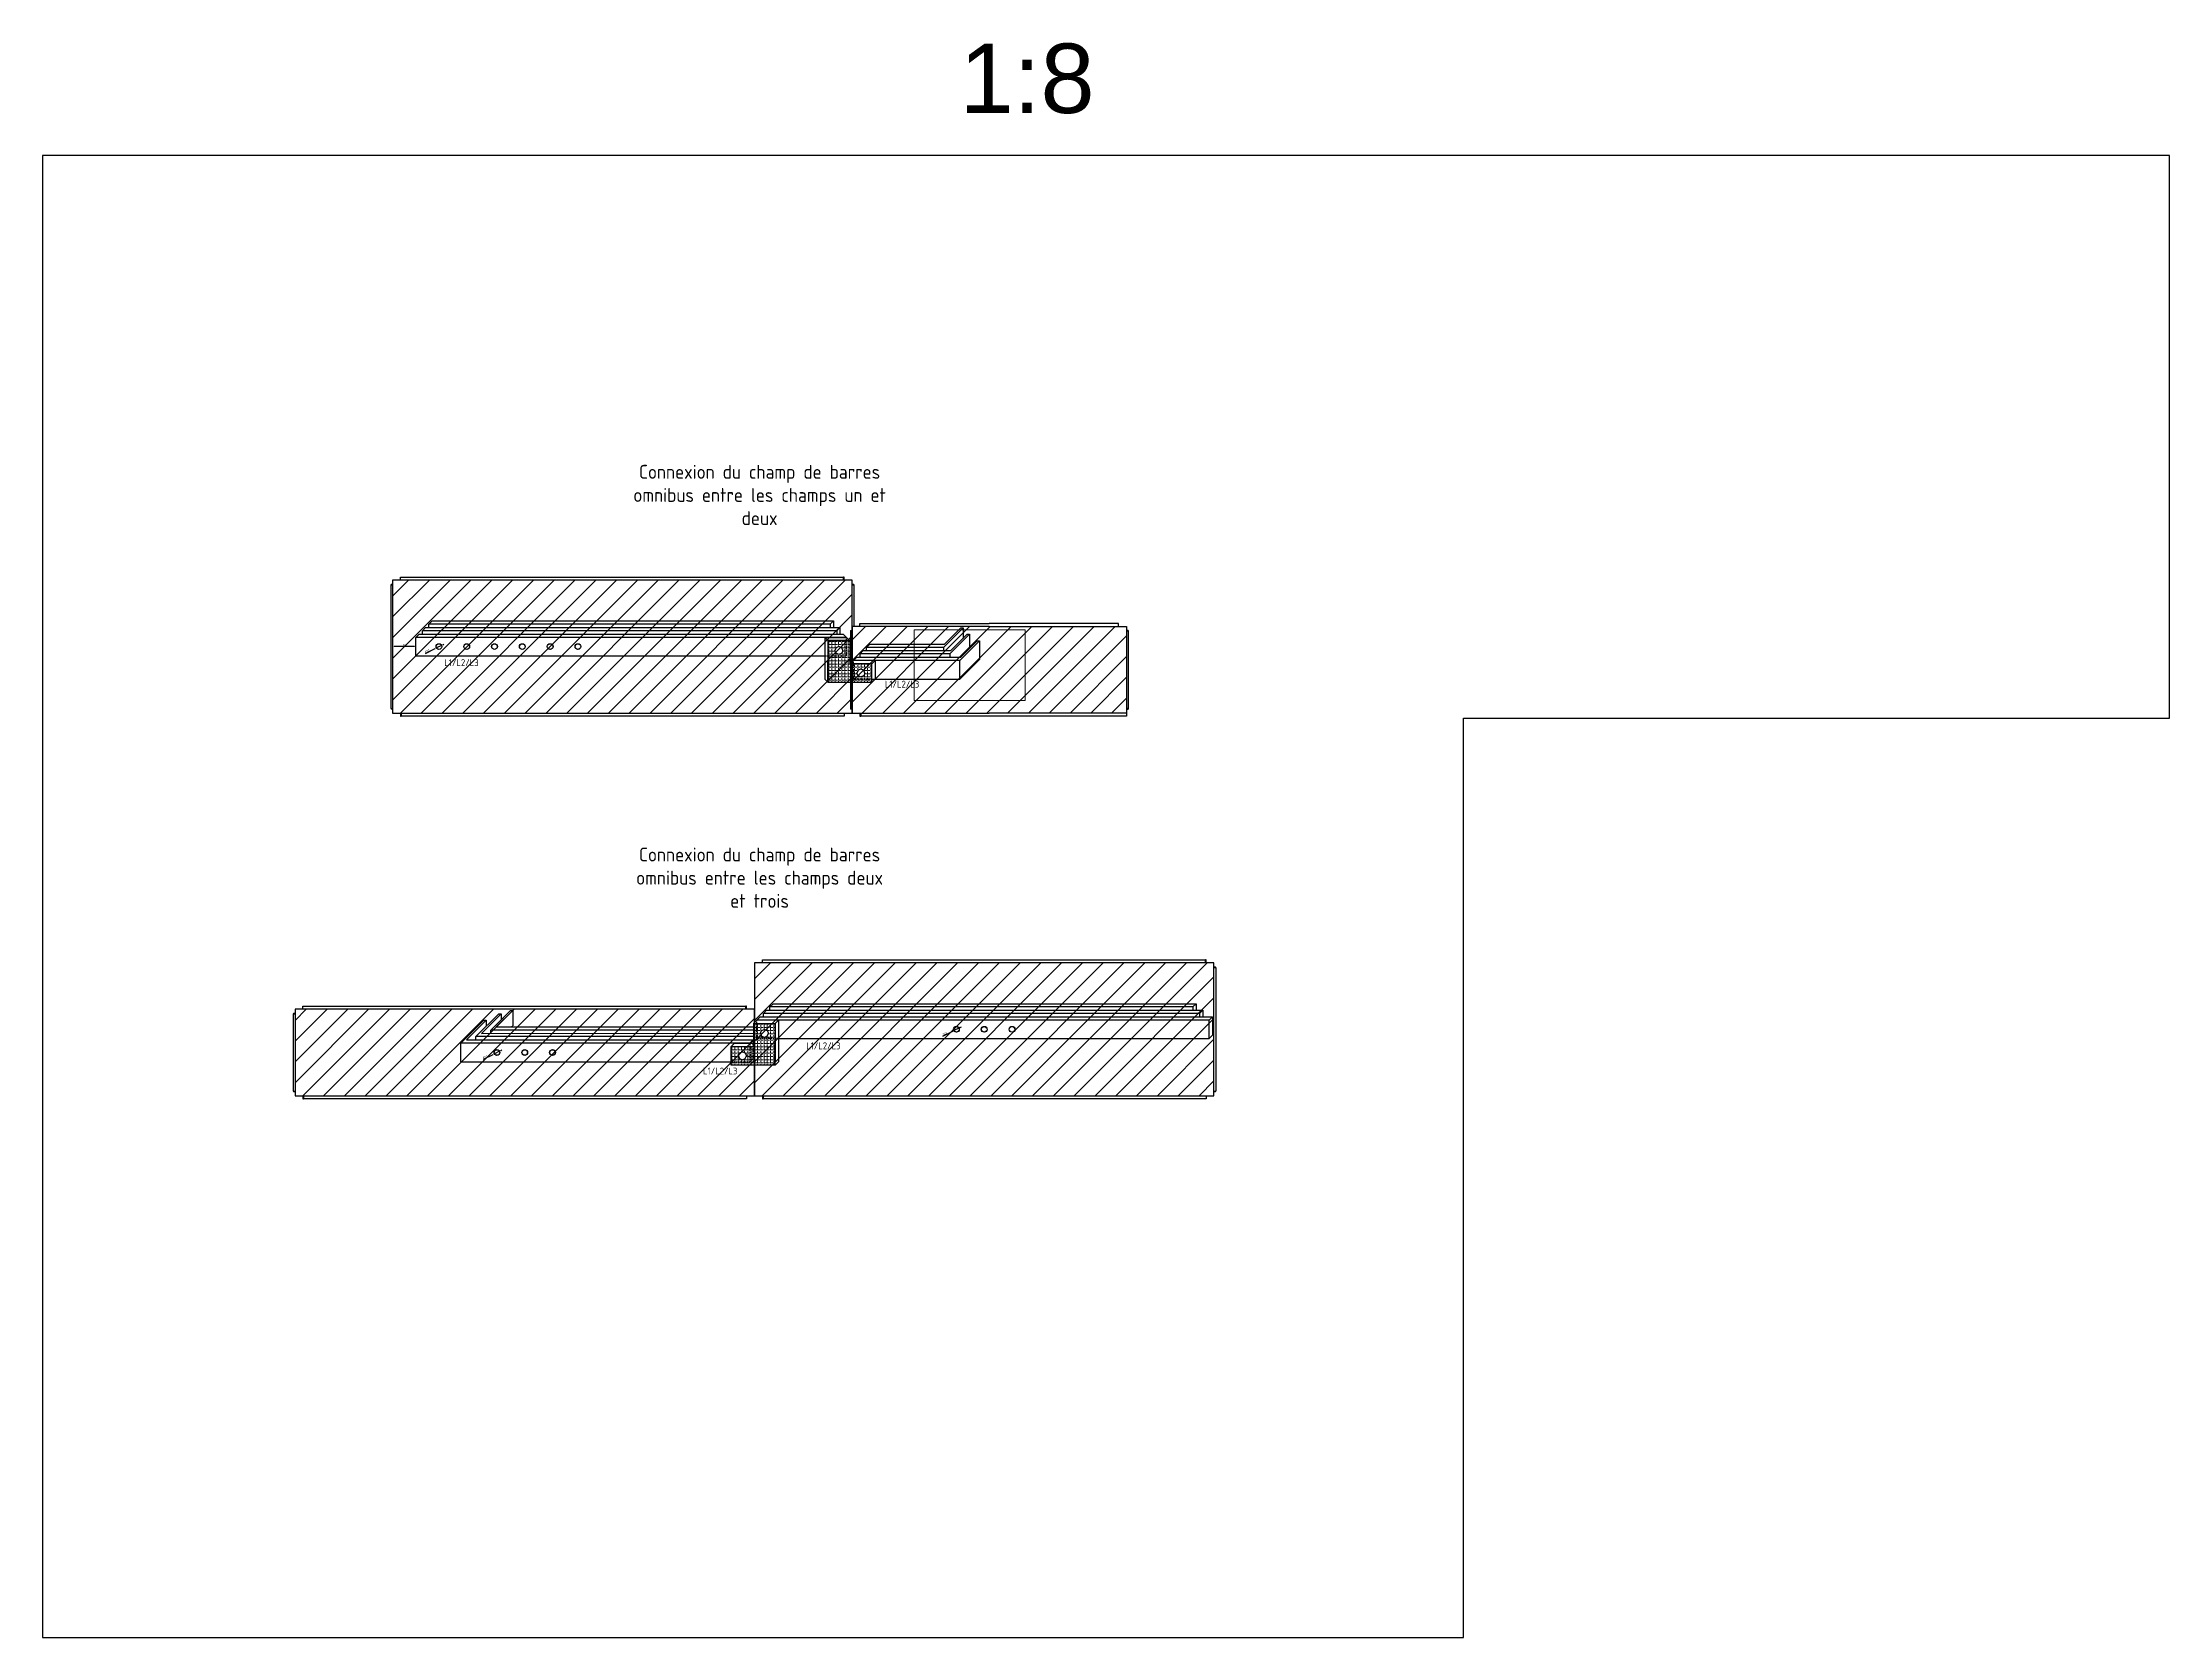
# Model space of a CAD drawing. Header units: millimetres. Extents: x 0 to 69574, y -5 to 41746.
# Drawn here: x 37984 to 42576, y 6140 to 9584 of the extents above; entities that cross this region are included whole.
import ezdxf

# ---------------------------------------------------------------- set-up
doc = ezdxf.new("R2010")
doc.units = ezdxf.units.MM
doc.set_wipeout_variables(frame=1)
doc.linetypes.add('DASHED', pattern=[19.05, 12.7, -6.35])
doc.layers.add('! NO PLOT !', color=7, linetype='Continuous', true_color=0xff75dd, plot=False)
doc.layers.add('000-PI-Oprema', color=30, linetype='Continuous', lineweight=5)
for name, color, linetype in [('000-PI-ORMAR', 2, 'Continuous'), ('000-PI_TEXT', 7, 'Continuous'), ('004-PI-DIN Šina', 3, 'Continuous'), ('004-PI-Sabirnica dod', 30, 'Continuous')]:
    doc.layers.add(name, color=color, linetype=linetype)
doc.styles.add('PI0', font='isocpeur.ttf', dxfattribs={"width": 0.9})
doc.styles.get("Standard").update_dxf_attribs({"font": 'arial.ttf'})
doc.dimstyles.new('ISO-25', dxfattribs={"dimtxt": 4, "dimasz": 3, "dimexe": 1.25, "dimexo": 0.625, "dimtad": 1, "dimtxsty": 'Standard', "dimcen": 3, "dimadec": 0, "dimazin": 0, "dimtfac": 1, "dimtmove": 0, "dimatfit": 3, "dimfxl": 1, "dimarcsym": 0})

# ---------------------------------------------------------------- blocks, each defined once
blk = doc.blocks.new('*U1556')
at = {"layer": '004-PI-DIN Šina', "ltscale": 0.25}
for radius in [6.25, 6]:
    blk.add_circle((0, 0), radius, dxfattribs=at)
blk = doc.blocks.new('*U1557')
at = {"layer": '004-PI-DIN Šina', "color": 0, "linetype": 'ByBlock', "lineweight": -2, "transparency": 16777216}
for p in [(0, 0), (60, 0), (120, 0)]:
    blk.add_blockref('*U1556', p, dxfattribs=at)
blk = doc.blocks.new('*D1558')
at = {"layer": '004-PI-DIN Šina', "color": 0, "lineweight": -2, "ltscale": 0.25, "transparency": 16777216}
for p, q in [((38936.2, 7388.1), (38957.4, 7398.7)), ((38970.8, 7405.5), (38960.1, 7400.1)), ((38973.5, 7406.8), (38976.1, 7408.2))]:
    blk.add_line(p, q, dxfattribs=at)
at = {"layer": '004-PI-DIN Šina', "color": 0, "ltscale": 0.25, "transparency": 16777216}
for points in [[(38957.2, 7399.2), (38957.6, 7398.3), (38960.1, 7400.1)], [(38973.2, 7407.3), (38973.7, 7406.4), (38970.8, 7405.5)]]:
    blk.add_solid(points, dxfattribs=at)
at = {"layer": 'Defpoints', "color": 0, "ltscale": 0.25, "transparency": 16777216}
for p in [(38960.1, 7400.1), (38970.8, 7405.5)]:
    blk.add_point(p, dxfattribs=at)
at = {"layer": '004-PI-DIN Šina', "color": 0, "ltscale": 0.25, "transparency": 16777216, "insert": (38940, 7393.1), "char_height": 4, "attachment_point": 5, "rotation": 26.6823}
blk.add_mtext('∅12', dxfattribs=at)
blk = doc.blocks.new('*U1559')
at = {"layer": '004-PI-DIN Šina', "ltscale": 0.25}
for radius in [6.25, 6]:
    blk.add_circle((0, 0), radius, dxfattribs=at)
blk = doc.blocks.new('*U1560')
at = {"layer": '004-PI-DIN Šina', "color": 0, "linetype": 'ByBlock', "lineweight": -2, "transparency": 16777216}
for p in [(0, 0), (60, 0), (120, 0)]:
    blk.add_blockref('*U1559', p, dxfattribs=at)
blk = doc.blocks.new('*D1561')
at = {"layer": '004-PI-DIN Šina', "color": 0, "lineweight": -2, "ltscale": 0.25, "transparency": 16777216}
for p, q in [((39928.2, 7438.1), (39949.4, 7448.7)), ((39962.8, 7455.5), (39952.1, 7450.1)), ((39965.5, 7456.8), (39968.1, 7458.2))]:
    blk.add_line(p, q, dxfattribs=at)
at = {"layer": '004-PI-DIN Šina', "color": 0, "ltscale": 0.25, "transparency": 16777216}
for points in [[(39949.2, 7449.2), (39949.6, 7448.3), (39952.1, 7450.1)], [(39965.2, 7457.3), (39965.7, 7456.4), (39962.8, 7455.5)]]:
    blk.add_solid(points, dxfattribs=at)
at = {"layer": 'Defpoints', "color": 0, "ltscale": 0.25, "transparency": 16777216}
for p in [(39952.1, 7450.1), (39962.8, 7455.5)]:
    blk.add_point(p, dxfattribs=at)
at = {"layer": '004-PI-DIN Šina', "color": 0, "ltscale": 0.25, "transparency": 16777216, "insert": (39932, 7443.1), "char_height": 4, "attachment_point": 5, "rotation": 26.6823}
blk.add_mtext('∅12', dxfattribs=at)
blk = doc.blocks.new('*D1565')
at = {"layer": '! NO PLOT !', "color": 0, "lineweight": -2, "ltscale": 0.25, "transparency": 16777216}
for p, q in [((38740.2, 8279.9), (38740.2, 8280.5)), ((38787.2, 8279.2), (38743.2, 8279.2)), ((38790.2, 8279.9), (38790.2, 8280.5))]:
    blk.add_line(p, q, dxfattribs=at)
at = {"layer": '! NO PLOT !', "color": 0, "ltscale": 0.25, "transparency": 16777216}
for points in [[(38743.2, 8279.7), (38743.2, 8278.7), (38740.2, 8279.2)], [(38787.2, 8279.7), (38787.2, 8278.7), (38790.2, 8279.2)]]:
    blk.add_solid(points, dxfattribs=at)
at = {"layer": 'Defpoints', "color": 0, "ltscale": 0.25, "transparency": 16777216}
for p in [(38740.2, 8279.2), (38740.2, 8279.2), (38790.2, 8279.2)]:
    blk.add_point(p, dxfattribs=at)
at = {"layer": '! NO PLOT !', "color": 0, "ltscale": 0.25, "transparency": 16777216, "insert": (38765.2, 8281.9), "char_height": 4, "attachment_point": 5}
blk.add_mtext('50', dxfattribs=at)
blk = doc.blocks.new('*U1563')
at = {"layer": '004-PI-DIN Šina', "ltscale": 0.25}
for radius in [6.25, 6]:
    blk.add_circle((0, 0), radius, dxfattribs=at)
blk = doc.blocks.new('*U1564')
at = {"layer": '004-PI-DIN Šina', "color": 0, "linetype": 'ByBlock', "lineweight": -2, "transparency": 16777216}
for p in [(0, 0), (60, 0), (120, 0), (180, 0), (240, 0), (300, 0)]:
    blk.add_blockref('*U1563', p, dxfattribs=at)
blk = doc.blocks.new('*D1566')
at = {"layer": '004-PI-DIN Šina', "color": 0, "lineweight": -2, "ltscale": 0.25, "transparency": 16777216}
for p, q in [((38811, 8264.6), (38832.1, 8275.2)), ((38845.5, 8281.9), (38834.8, 8276.5)), ((38848.2, 8283.3), (38850.9, 8284.6))]:
    blk.add_line(p, q, dxfattribs=at)
at = {"layer": '004-PI-DIN Šina', "color": 0, "ltscale": 0.25, "transparency": 16777216}
for points in [[(38831.9, 8275.6), (38832.3, 8274.7), (38834.8, 8276.5)], [(38848, 8283.7), (38848.4, 8282.8), (38845.5, 8281.9)]]:
    blk.add_solid(points, dxfattribs=at)
at = {"layer": 'Defpoints', "color": 0, "ltscale": 0.25, "transparency": 16777216}
for p in [(38834.8, 8276.5), (38845.5, 8281.9)]:
    blk.add_point(p, dxfattribs=at)
at = {"layer": '004-PI-DIN Šina', "color": 0, "ltscale": 0.25, "transparency": 16777216, "insert": (38814.7, 8269.6), "char_height": 4, "attachment_point": 5, "rotation": 26.6823}
blk.add_mtext('∅12', dxfattribs=at)

msp = doc.modelspace()

# ---------------------------------------------------------------- hatches: boundary and pattern name
at = {"layer": '000-PI-Oprema', "ltscale": 0.25, "transparency": 33554508}
h = msp.add_hatch(dxfattribs=at)
h.set_pattern_fill('ANSI31', color=256, scale=10)
h.set_pattern_definition([(45, (-6811.936, -33302.298), (-22.45064, 22.45064), [])])
h.paths.add_polyline_path([(39732.167, 8422.734), (38740.167, 8422.734), (38740.167, 8135.734), (39732.167, 8135.734)])
h = msp.add_hatch(dxfattribs=at)
h.set_pattern_fill('ANSI31', color=256, scale=10)
h.set_pattern_definition([(45, (-6030.686, -34128.745), (-22.45064, 22.45064), [])])
h.paths.add_polyline_path([(40513.417, 7596.286), (39521.417, 7596.286), (39521.417, 7309.286), (40513.417, 7309.286)])
h = msp.add_hatch(dxfattribs=at)
h.set_pattern_fill('ANSI31', color=256, scale=10)
h.set_pattern_definition([(45, (-7022.686, -34128.745), (-22.45064, 22.45064), [])])
h.paths.add_polyline_path([(39521.417, 7496.286), (38529.417, 7496.286), (38529.417, 7309.286), (39521.417, 7309.286)])
at = {"layer": '000-PI-Oprema', "ltscale": 0.25, "transparency": 33554636}
h = msp.add_hatch(dxfattribs=at)
h.set_pattern_fill('ANGLE', color=256)
h.set_pattern_definition([(0, (0, -736.336), (0, 6.985), [5.08, -1.905]), (90, (0, -736.336), (-6.985, 4e-16), [5.08, -1.905])])
h.paths.add_polyline_path([(39566.417, 7465.715), (39519.346, 7465.715), (39519.346, 7415.715), (39471.417, 7415.715), (39471.417, 7375.715), (39566.417, 7375.715), (39566.417, 7422.786)])
h.paths.add_polyline_path([(39542.881, 7435.751), (39536.871, 7438.24), (39534.381, 7444.251), (39536.871, 7450.261), (39542.881, 7452.751), (39548.892, 7450.261), (39551.381, 7444.251), (39548.892, 7438.24)], flags=16)
h.paths.add_polyline_path([(39503.881, 7395.715), (39501.392, 7389.705), (39495.381, 7387.215), (39489.371, 7389.705), (39486.881, 7395.715), (39489.371, 7401.726), (39495.381, 7404.215), (39501.392, 7401.726)], flags=16)

# ---------------------------------------------------------------- linework, layer by layer
at = {"layer": '! NO PLOT !', "ltscale": 0.25}
msp.add_lwpolyline([(37984.324, 9339.576), (37984.324, 6139.576), (41051.871, 6139.576), (41051.871, 8124.741), (42576.324, 8124.741), (42576.324, 9339.576), (37984.324, 9339.576)], dxfattribs=at)
at = {"layer": '000-PI-Oprema', "ltscale": 0.01}
for points in [[(38740.167, 8135.734), (38740.167, 8422.734), (39732.167, 8422.734), (39732.167, 8135.734)], [(39521.417, 7309.286), (39521.417, 7596.286), (40513.417, 7596.286), (40513.417, 7309.286)]]:
    msp.add_lwpolyline(points, close=True, dxfattribs=at)
at = {"layer": '000-PI-ORMAR'}
for p, q in [((38736.417, 8412.734), (38740.167, 8412.734)), ((38736.417, 8412.734), (38736.417, 8145.734)), ((38736.667, 8414.234), (38740.167, 8414.234)), ((38736.667, 8414.234), (38736.667, 8412.734)), ((38739.167, 8412.734), (38739.167, 8414.234)), ((38740.167, 8422.734), (38740.167, 8135.734)), ((39732.167, 8422.734), (38740.167, 8422.734)), ((38757.167, 8428.734), (38757.167, 8429.234)), ((38757.167, 8429.234), (38780.667, 8429.234)), ((38757.167, 8422.734), (38757.167, 8428.734)), ((38780.667, 8429.234), (39713.667, 8429.234)), ((39715.167, 8429.234), (39713.667, 8429.234)), ((39713.667, 8422.734), (39713.667, 8429.234)), ((39713.667, 8428.734), (39713.667, 8422.734)), ((39715.167, 8422.734), (39715.167, 8429.234)), ((39732.167, 8135.734), (39732.167, 8422.734)), ((39732.167, 8414.234), (39735.667, 8414.234)), ((39732.167, 8412.734), (39735.917, 8412.734)), ((39733.167, 8412.734), (39733.167, 8414.234)), ((39735.667, 8412.734), (39735.667, 8414.234)), ((39735.917, 8412.734), (39735.917, 8145.734)), ((39728.417, 8312.734), (39732.167, 8312.734)), ((39728.417, 8312.734), (39728.417, 8266.422)), ((39728.667, 8314.234), (39732.167, 8314.234)), ((39728.667, 8314.234), (39728.667, 8312.734)), ((39731.167, 8312.734), (39731.167, 8314.234)), ((39732.167, 8322.734), (39732.167, 8266.422)), ((39728.417, 8266.422), (39728.417, 8145.734)), ((39732.167, 8266.422), (39732.167, 8135.734)), ((38736.417, 8145.734), (38740.167, 8145.734)), ((38736.667, 8145.734), (38736.667, 8144.234)), ((38740.167, 8144.234), (38736.667, 8144.234)), ((38739.167, 8145.734), (38739.167, 8144.234)), ((38740.167, 8135.734), (39732.167, 8135.734)), ((38757.167, 8135.734), (38757.167, 8129.234)), ((38757.167, 8129.234), (38758.667, 8129.234)), ((38758.667, 8129.734), (38758.667, 8135.734)), ((38758.667, 8135.734), (38758.667, 8129.234)), ((39691.667, 8129.234), (38758.667, 8129.234)), ((39715.167, 8129.234), (39691.667, 8129.234)), ((39715.167, 8135.734), (39715.167, 8129.734)), ((39715.167, 8129.734), (39715.167, 8129.234)), ((39728.417, 8145.734), (39732.167, 8145.734)), ((39728.667, 8145.734), (39728.667, 8144.234)), ((39732.167, 8144.234), (39728.667, 8144.234)), ((39731.167, 8145.734), (39731.167, 8144.234)), ((39732.167, 8145.734), (39735.917, 8145.734)), ((39735.667, 8144.234), (39732.167, 8144.234)), ((39733.167, 8145.734), (39733.167, 8144.234)), ((39735.667, 8144.234), (39735.667, 8145.734)), ((39521.417, 7596.286), (39521.417, 7309.286)), ((40513.417, 7596.286), (39521.417, 7596.286)), ((39538.417, 7602.786), (39561.917, 7602.786)), ((39538.417, 7602.286), (39538.417, 7602.786)), ((39538.417, 7596.286), (39538.417, 7602.286)), ((39561.917, 7602.786), (40494.917, 7602.786)), ((40496.417, 7602.786), (40494.917, 7602.786)), ((40494.917, 7596.286), (40494.917, 7602.786)), ((40494.917, 7602.286), (40494.917, 7596.286)), ((40496.417, 7596.286), (40496.417, 7602.786)), ((40513.417, 7309.286), (40513.417, 7596.286)), ((40513.417, 7587.786), (40516.917, 7587.786)), ((40513.417, 7586.286), (40517.167, 7586.286)), ((40514.417, 7586.286), (40514.417, 7587.786)), ((40516.917, 7586.286), (40516.917, 7587.786)), ((40517.167, 7586.286), (40517.167, 7319.286)), ((38525.667, 7486.286), (38529.417, 7486.286)), ((38525.667, 7486.286), (38525.667, 7410.286)), ((38525.917, 7487.786), (38529.417, 7487.786)), ((38525.917, 7487.786), (38525.917, 7486.286)), ((38528.417, 7486.286), (38528.417, 7487.786)), ((38529.417, 7496.286), (38529.417, 7410.286)), ((39521.417, 7496.286), (38529.417, 7496.286)), ((38546.417, 7502.786), (38569.917, 7502.786)), ((38546.417, 7502.286), (38546.417, 7502.786)), ((38546.417, 7496.286), (38546.417, 7502.286)), ((38569.917, 7502.786), (39502.917, 7502.786)), ((39504.417, 7502.786), (39502.917, 7502.786)), ((39502.917, 7496.286), (39502.917, 7502.786)), ((39502.917, 7502.286), (39502.917, 7496.286)), ((39504.417, 7496.286), (39504.417, 7502.786)), ((39521.417, 7410.286), (39521.417, 7496.286)), ((38525.667, 7410.286), (38525.667, 7319.286)), ((38529.417, 7410.286), (38529.417, 7309.286)), ((39521.417, 7309.286), (39521.417, 7410.286)), ((38525.667, 7319.286), (38529.417, 7319.286)), ((38525.917, 7319.286), (38525.917, 7317.786)), ((38529.417, 7317.786), (38525.917, 7317.786)), ((38528.417, 7319.286), (38528.417, 7317.786)), ((38529.417, 7309.286), (39521.417, 7309.286)), ((38546.417, 7309.286), (38546.417, 7302.786)), ((38546.417, 7302.786), (38547.917, 7302.786)), ((38547.917, 7303.286), (38547.917, 7309.286)), ((38547.917, 7309.286), (38547.917, 7302.786)), ((39480.917, 7302.786), (38547.917, 7302.786)), ((39504.417, 7302.786), (39480.917, 7302.786)), ((39504.417, 7309.286), (39504.417, 7303.286)), ((39504.417, 7303.286), (39504.417, 7302.786)), ((39521.417, 7309.286), (40513.417, 7309.286)), ((39538.417, 7309.286), (39538.417, 7302.786)), ((39538.417, 7302.786), (39539.917, 7302.786)), ((39539.917, 7303.286), (39539.917, 7309.286)), ((39539.917, 7309.286), (39539.917, 7302.786)), ((40472.917, 7302.786), (39539.917, 7302.786)), ((40496.417, 7302.786), (40472.917, 7302.786)), ((40496.417, 7309.286), (40496.417, 7303.286)), ((40496.417, 7303.286), (40496.417, 7302.786)), ((40513.417, 7319.286), (40517.167, 7319.286)), ((40516.917, 7317.786), (40513.417, 7317.786)), ((40514.417, 7319.286), (40514.417, 7317.786)), ((40516.917, 7317.786), (40516.917, 7319.286))]:
    msp.add_line(p, q, dxfattribs=at)
at = {"layer": '004-PI-DIN Šina', "ltscale": 0.25}
for p, q in [((38804.309, 8313.376), (38811.38, 8320.447)), ((38811.38, 8320.447), (39705.954, 8320.447)), ((38818.451, 8327.518), (38825.522, 8334.589)), ((38825.522, 8334.589), (39691.812, 8334.589)), ((39684.74, 8327.518), (39691.812, 8334.589)), ((39684.74, 8327.518), (39684.74, 8320.447)), ((39691.812, 8334.589), (39691.812, 8320.447)), ((39698.883, 8313.376), (39705.954, 8320.447)), ((39698.883, 8313.376), (39698.883, 8306.305)), ((39705.954, 8320.447), (39705.954, 8306.305)), ((38790.167, 8299.234), (38797.238, 8306.305)), ((38797.238, 8306.305), (39713.025, 8306.305)), ((38919.708, 7436.929), (38969.205, 7486.426)), ((38931.779, 7444), (38974.205, 7486.426)), ((38951.921, 7451.071), (38994.348, 7493.497)), ((38963.992, 7458.142), (38999.348, 7493.497)), ((38969.205, 7486.426), (38974.205, 7486.426)), ((38974.205, 7486.426), (38974.205, 7473.355)), ((38994.348, 7493.497), (38999.348, 7493.497)), ((38999.348, 7493.497), (38999.348, 7460.568)), ((39540.559, 7486.929), (39547.63, 7494)), ((39547.63, 7494), (40489.275, 7494)), ((39554.701, 7501.071), (39561.772, 7508.142)), ((39561.772, 7508.142), (40475.133, 7508.142)), ((40468.062, 7501.071), (40475.133, 7508.142)), ((40468.062, 7501.071), (40468.062, 7494)), ((40475.133, 7508.142), (40475.133, 7494)), ((40482.204, 7486.929), (40489.275, 7494)), ((40482.204, 7486.929), (40482.204, 7479.857)), ((40489.275, 7494), (40489.275, 7479.857)), ((38887.637, 7422.786), (38937.134, 7472.284)), ((38899.708, 7429.857), (38942.134, 7472.284)), ((38931.779, 7444), (39519.346, 7444.251)), ((38937.134, 7472.284), (38942.134, 7472.284)), ((38942.134, 7472.284), (38942.134, 7459.355)), ((38963.992, 7458.142), (38971.063, 7465.213)), ((38963.992, 7458.142), (39519.346, 7458.142)), ((38996.921, 7458.142), (38999.348, 7460.568)), ((39526.417, 7472.786), (39533.488, 7479.857)), ((39533.488, 7479.857), (40510.488, 7479.857)), ((40503.417, 7472.786), (40510.488, 7479.857)), ((40503.417, 7432.786), (40510.488, 7439.857)), ((40510.488, 7479.857), (40510.488, 7439.857)), ((38899.708, 7429.857), (39498.488, 7429.857)), ((39498.488, 7429.857), (39518.488, 7429.857)), ((39511.417, 7422.786), (39518.488, 7429.857)), ((39518.488, 7429.857), (39518.488, 7422.786))]:
    msp.add_line(p, q, dxfattribs=at)
at = {"layer": '004-PI-DIN Šina'}
for p, q in [((38804.309, 8306.305), (38804.309, 8313.376)), ((39698.883, 8313.376), (38804.309, 8313.376)), ((38818.451, 8320.447), (38818.451, 8327.518)), ((39684.74, 8327.518), (38818.451, 8327.518)), ((39720.096, 8299.234), (38790.167, 8299.234)), ((38790.167, 8259.234), (38790.167, 8299.234)), ((38790.167, 8259.234), (39673.025, 8259.234)), ((39540.559, 7479.857), (39540.559, 7486.929)), ((40482.204, 7486.929), (39540.559, 7486.929)), ((39554.701, 7494), (39554.701, 7501.071)), ((40468.062, 7501.071), (39554.701, 7501.071)), ((38951.921, 7444), (38951.921, 7451.071)), ((39519.346, 7451.071), (38951.921, 7451.071)), ((40503.417, 7472.786), (39526.417, 7472.786)), ((40503.417, 7432.786), (40503.417, 7472.786)), ((39511.417, 7422.786), (38887.637, 7422.786)), ((38887.637, 7382.786), (38887.637, 7422.786)), ((39519.346, 7436.929), (38919.708, 7436.929)), ((38919.708, 7429.857), (38919.708, 7436.929)), ((39573.488, 7432.786), (40503.417, 7432.786)), ((38887.637, 7382.786), (39471.417, 7382.786))]:
    msp.add_line(p, q, dxfattribs=at)
at = {"layer": '004-PI-DIN Šina', "color": 30, "ltscale": 0.25, "true_color": 0xf26722}
for p, q in [((39680.096, 8292.163), (39673.025, 8299.234)), ((39566.417, 7465.715), (39573.488, 7472.786)), ((39471.417, 7415.715), (39478.488, 7422.786))]:
    msp.add_line(p, q, dxfattribs=at)
at = {"layer": '004-PI-DIN Šina', "linetype": 'DASHED', "ltscale": 0.25}
for p, q in [((39526.417, 7432.786), (39526.417, 7472.786)), ((39511.417, 7422.786), (39511.417, 7382.786)), ((39518.488, 7389.857), (39518.488, 7422.786)), ((39573.488, 7432.786), (39526.417, 7432.786)), ((39471.417, 7382.786), (39511.417, 7382.786)), ((39511.417, 7382.786), (39518.488, 7389.857))]:
    msp.add_line(p, q, dxfattribs=at)
at = {"layer": '004-PI-Sabirnica dod', "ltscale": 0.25}
for p, q in [((39673.025, 8299.234), (39673.025, 8209.234)), ((39680.096, 8292.163), (39680.096, 8209.234)), ((39697.621, 8276.708), (39695.131, 8270.698)), ((39697.621, 8264.688), (39695.131, 8270.698)), ((39703.631, 8279.198), (39697.621, 8276.708)), ((39703.631, 8262.198), (39697.621, 8264.688)), ((39680.096, 8202.163), (39673.025, 8209.234)), ((39526.417, 7472.786), (39519.346, 7465.715)), ((39519.346, 7465.715), (39566.417, 7465.715)), ((39519.346, 7465.715), (39519.346, 7415.715)), ((39573.488, 7472.786), (39526.417, 7472.786)), ((39534.381, 7444.251), (39536.871, 7450.261)), ((39534.381, 7444.251), (39536.871, 7438.24)), ((39536.871, 7450.261), (39542.881, 7452.751)), ((39542.881, 7452.751), (39548.892, 7450.261)), ((39548.892, 7450.261), (39551.381, 7444.251)), ((39548.892, 7438.24), (39551.381, 7444.251)), ((39566.417, 7465.715), (39566.417, 7382.786)), ((39573.488, 7472.786), (39573.488, 7382.786)), ((39471.417, 7375.715), (39471.417, 7415.715)), ((39471.417, 7415.715), (39519.346, 7415.715)), ((39478.488, 7422.786), (39519.346, 7422.786)), ((39486.881, 7395.715), (39489.371, 7401.726)), ((39486.881, 7395.715), (39489.371, 7389.705)), ((39489.371, 7401.726), (39495.381, 7404.215)), ((39495.381, 7404.215), (39501.392, 7401.726)), ((39501.392, 7401.726), (39503.881, 7395.715)), ((39501.392, 7389.705), (39503.881, 7395.715)), ((39536.871, 7438.24), (39542.881, 7435.751)), ((39542.881, 7435.751), (39548.892, 7438.24)), ((39566.417, 7375.715), (39471.417, 7375.715)), ((39489.371, 7389.705), (39495.381, 7387.215)), ((39495.381, 7387.215), (39501.392, 7389.705)), ((39566.417, 7375.715), (39573.488, 7382.786))]:
    msp.add_line(p, q, dxfattribs=at)
at = {"layer": '004-PI-Sabirnica dod'}
for p, q in [((39680.096, 8202.163), (39680.096, 8249.234)), ((39566.417, 7375.715), (39566.417, 7422.786))]:
    msp.add_line(p, q, dxfattribs=at)

# ---------------------------------------------------------------- block references
at = {"layer": '004-PI-DIN Šina'}
for name, p in [('*U1564', (38840.167, 8279.234)), ('*U1560', (39957.417, 7452.786)), ('*U1557', (38965.417, 7402.786))]:
    msp.add_blockref(name, p, dxfattribs=at)

# ---------------------------------------------------------------- texts
at = {"layer": '! NO PLOT !', "ltscale": 0.25, "insert": (40109.904, 9505.33), "char_height": 150, "attachment_point": 5}
msp.add_mtext_dynamic_manual_height_columns('\\pxqc;{\\fArial|b0|i0|c238|p34;1:8}', width=2618.94585, gutter_width=12.5, heights=[0], dxfattribs=at)
at = {"char_height": 30, "width": 575.65781, "attachment_point": 5, "style": 'PI0'}
for s, insert in [('Connexion du champ de barres omnibus entre les champs un et deux', (39532.417, 8606.638)), ('Connexion du champ de barres omnibus entre les champs deux et trois', (39532.417, 7780.191))]:
    msp.add_mtext(s, dxfattribs=dict(at, insert=insert))
at = {"layer": '000-PI_TEXT', "ltscale": 0.01, "char_height": 15, "width": 286.2, "attachment_point": 1, "style": 'PI0'}
for insert in [(38851.8, 8252.162), (39633.05, 7424.648), (39410.439, 7370.232)]:
    msp.add_mtext('{\\fISOCPEUR|b0|i0|c238|p34;L1/L2/L3}', dxfattribs=dict(at, insert=insert))

# ---------------------------------------------------------------- dimensions: what is measured, and where the dimension line sits
at = {"layer": '! NO PLOT !', "ltscale": 0.25}
dim = msp.add_linear_dim(base=(38740.167, 8279.234), p1=(38790.167, 8279.234), p2=(38740.167, 8279.234), dimstyle='ISO-25', dxfattribs=at)
dim.commit()
dim.dimension.update_dxf_attribs({"geometry": '*D1565', "text_midpoint": (38765.167, 8281.901)})
at = {"layer": '004-PI-DIN Šina', "ltscale": 0.25}
for p1, p2, picture, middle in [((38845.528, 8281.928), (38834.806, 8276.539), '*D1566', (38815.994, 8267.085)), ((39962.778, 7455.481), (39952.056, 7450.092), '*D1561', (39933.244, 7440.638)), ((38970.778, 7405.481), (38960.056, 7400.092), '*D1558', (38941.244, 7390.638))]:
    dim = msp.add_diameter_dim_2p(p1=p1, p2=p2, dimstyle='ISO-25', dxfattribs=at)
    dim.commit()
    dim.dimension.update_dxf_attribs({"geometry": picture, "text_midpoint": middle, "dimtype": 163})

# ---------------------------------------------------------------- next in the draw order: wipeouts: each hides what was drawn before it
msp.add_wipeout([(39732.167, 8322.734), (40324.667, 8322.734), (40324.667, 8135.734), (39732.167, 8135.734)])

# ---------------------------------------------------------------- next in the draw order: hatches: boundary and pattern name
at = {"layer": '000-PI-Oprema', "ltscale": 0.25, "transparency": 33554508}
h = msp.add_hatch(dxfattribs=at)
h.set_pattern_fill('ANSI31', color=256, scale=10)
h.set_pattern_definition([(45, (-6219.436, -33302.298), (-22.45064, 22.45064), [])])
h.paths.add_polyline_path([(40324.667, 8322.734), (39732.167, 8322.734), (39732.167, 8135.734), (40324.667, 8135.734)])
at = {"layer": '000-PI-Oprema', "ltscale": 0.25, "transparency": 33554636}
h = msp.add_hatch(dxfattribs=at)
h.set_pattern_fill('ANGLE', color=256)
h.set_pattern_definition([(0, (6.941, 90.111), (0, 6.985), [5.08, -1.905]), (90, (6.941, 90.111), (-6.985, 4e-16), [5.08, -1.905])])
h.paths.add_polyline_path([(39680.096, 8292.163), (39727.167, 8292.163), (39727.167, 8242.163), (39775.096, 8242.163), (39775.096, 8202.163), (39680.096, 8202.163), (39680.096, 8249.234)])
h.paths.add_polyline_path([(39703.631, 8262.198), (39709.642, 8264.688), (39712.131, 8270.698), (39709.642, 8276.708), (39703.631, 8279.198), (39697.621, 8276.708), (39695.131, 8270.698), (39697.621, 8264.688)], flags=16)
h.paths.add_polyline_path([(39742.631, 8222.163), (39745.121, 8216.152), (39751.131, 8213.663), (39757.142, 8216.152), (39759.631, 8222.163), (39757.142, 8228.173), (39751.131, 8230.663), (39745.121, 8228.173)], flags=16)

# ---------------------------------------------------------------- next in the draw order: linework, layer by layer
at = {"layer": '000-PI-Oprema', "ltscale": 0.01}
for points in [[(39732.167, 8266.422), (39732.167, 8322.734), (40324.667, 8322.734), (40324.667, 8266.422)], [(40324.667, 8266.422), (40324.667, 8135.734), (39732.167, 8135.734), (39732.167, 8266.422)]]:
    msp.add_lwpolyline(points, dxfattribs=at)
at = {"layer": '000-PI-Oprema', "ltscale": 0.25}
msp.add_lwpolyline([(39866.096, 8315.257), (40105.665, 8315.257), (40105.665, 8163.144), (39866.096, 8163.144)], close=True, dxfattribs=at)
at = {"layer": '000-PI-ORMAR'}
for p, q in [((39728.417, 8312.734), (39732.167, 8312.734)), ((39728.417, 8312.734), (39728.417, 8266.422)), ((39728.667, 8314.234), (39732.167, 8314.234)), ((39728.667, 8314.234), (39728.667, 8312.734)), ((39731.167, 8312.734), (39731.167, 8314.234)), ((39732.167, 8322.734), (39732.167, 8266.422)), ((40028.417, 8322.734), (39732.167, 8322.734)), ((39749.167, 8329.234), (39772.667, 8329.234)), ((39749.167, 8328.734), (39749.167, 8329.234)), ((39749.167, 8322.734), (39749.167, 8328.734)), ((39772.667, 8329.234), (40028.417, 8329.234)), ((40284.167, 8329.234), (40028.417, 8329.234)), ((40028.417, 8322.734), (40324.667, 8322.734)), ((40307.667, 8329.234), (40284.167, 8329.234)), ((40307.667, 8328.734), (40307.667, 8329.234)), ((40307.667, 8322.734), (40307.667, 8328.734)), ((40324.667, 8322.734), (40324.667, 8266.422)), ((40328.167, 8314.234), (40324.667, 8314.234)), ((40328.417, 8312.734), (40324.667, 8312.734)), ((40325.667, 8312.734), (40325.667, 8314.234)), ((40328.167, 8314.234), (40328.167, 8312.734)), ((40328.417, 8312.734), (40328.417, 8266.422)), ((39728.417, 8266.422), (39728.417, 8145.734)), ((39732.167, 8266.422), (39732.167, 8135.734)), ((40324.667, 8266.422), (40324.667, 8135.734)), ((40328.417, 8266.422), (40328.417, 8145.734)), ((39728.417, 8145.734), (39732.167, 8145.734)), ((39728.667, 8145.734), (39728.667, 8144.234)), ((39732.167, 8144.234), (39728.667, 8144.234)), ((39731.167, 8145.734), (39731.167, 8144.234)), ((39732.167, 8135.734), (40028.417, 8135.734)), ((39749.167, 8135.734), (39749.167, 8129.234)), ((39749.167, 8129.234), (39750.667, 8129.234)), ((39750.667, 8129.734), (39750.667, 8135.734)), ((39750.667, 8135.734), (39750.667, 8129.234)), ((40312.917, 8129.234), (39750.667, 8129.234)), ((40324.667, 8135.734), (40028.417, 8135.734)), ((40324.667, 8129.234), (40301.167, 8129.234)), ((40328.417, 8145.734), (40324.667, 8145.734)), ((40324.667, 8144.234), (40328.167, 8144.234)), ((40324.667, 8135.734), (40324.667, 8129.734)), ((40324.667, 8129.734), (40324.667, 8129.234)), ((40325.667, 8145.734), (40325.667, 8144.234)), ((40328.167, 8145.734), (40328.167, 8144.234))]:
    msp.add_line(p, q, dxfattribs=at)
at = {"layer": '004-PI-DIN Šina', "ltscale": 0.25}
for p, q in [((39929.312, 8277.518), (39971.738, 8319.944)), ((39931.383, 8284.589), (39966.738, 8319.944)), ((39966.738, 8319.944), (39971.738, 8319.944)), ((39971.738, 8319.944), (39971.738, 8296.66)), ((39720.096, 8299.234), (39713.025, 8306.305)), ((39749.309, 8263.376), (39756.38, 8270.447)), ((39756.38, 8270.447), (39945.525, 8270.447)), ((39763.451, 8277.518), (39770.522, 8284.589)), ((39770.522, 8284.589), (39931.383, 8284.589)), ((39929.312, 8277.518), (39929.312, 8270.447)), ((39943.454, 8263.376), (39985.88, 8305.802)), ((39945.525, 8270.447), (39980.88, 8305.802)), ((39964.667, 8249.234), (40007.093, 8291.66)), ((39966.738, 8256.305), (40002.093, 8291.66)), ((39980.88, 8305.802), (39985.88, 8305.802)), ((39985.88, 8305.802), (39985.88, 8275.447)), ((40002.093, 8291.66), (40007.093, 8291.66)), ((40007.093, 8291.66), (40007.093, 8251.66)), ((39735.167, 8249.234), (39742.238, 8256.305)), ((39742.238, 8256.305), (39966.738, 8256.305)), ((39943.454, 8263.376), (39943.454, 8256.305)), ((39964.667, 8209.234), (40007.093, 8251.66))]:
    msp.add_line(p, q, dxfattribs=at)
at = {"layer": '004-PI-DIN Šina', "linetype": 'DASHED', "ltscale": 0.25}
for p, q in [((39720.096, 8259.234), (39720.096, 8299.234)), ((39673.025, 8259.234), (39720.096, 8259.234)), ((39735.167, 8209.234), (39735.167, 8249.234)), ((39775.096, 8209.234), (39735.167, 8209.234))]:
    msp.add_line(p, q, dxfattribs=at)
at = {"layer": '004-PI-DIN Šina'}
for p, q in [((39929.312, 8277.518), (39763.451, 8277.518)), ((39763.451, 8270.447), (39763.451, 8277.518)), ((39964.667, 8249.234), (39735.167, 8249.234)), ((39943.454, 8263.376), (39749.309, 8263.376)), ((39749.309, 8256.305), (39749.309, 8263.376)), ((39964.667, 8209.234), (39964.667, 8249.234)), ((39775.096, 8209.234), (39964.667, 8209.234))]:
    msp.add_line(p, q, dxfattribs=at)
at = {"layer": '004-PI-DIN Šina', "color": 30, "ltscale": 0.25, "true_color": 0xf26722}
for p, q in [((39775.096, 8242.163), (39782.167, 8249.234)), ((39775.096, 8202.163), (39782.167, 8209.234))]:
    msp.add_line(p, q, dxfattribs=at)
at = {"layer": '004-PI-Sabirnica dod', "ltscale": 0.25}
for p, q in [((39673.025, 8299.234), (39720.096, 8299.234)), ((39727.167, 8292.163), (39680.096, 8292.163)), ((39709.642, 8276.708), (39703.631, 8279.198)), ((39712.131, 8270.698), (39709.642, 8276.708)), ((39712.131, 8270.698), (39709.642, 8264.688)), ((39720.096, 8299.234), (39727.167, 8292.163)), ((39727.167, 8292.163), (39727.167, 8242.163)), ((39709.642, 8264.688), (39703.631, 8262.198)), ((39782.167, 8249.234), (39727.167, 8249.234)), ((39775.096, 8242.163), (39727.167, 8242.163)), ((39745.121, 8228.173), (39742.631, 8222.163)), ((39745.121, 8216.152), (39742.631, 8222.163)), ((39751.131, 8230.663), (39745.121, 8228.173)), ((39757.142, 8228.173), (39751.131, 8230.663)), ((39759.631, 8222.163), (39757.142, 8228.173)), ((39759.631, 8222.163), (39757.142, 8216.152)), ((39775.096, 8202.163), (39775.096, 8242.163)), ((39782.167, 8249.234), (39782.167, 8209.234)), ((39680.096, 8202.163), (39775.096, 8202.163)), ((39751.131, 8213.663), (39745.121, 8216.152)), ((39757.142, 8216.152), (39751.131, 8213.663))]:
    msp.add_line(p, q, dxfattribs=at)

# ---------------------------------------------------------------- next in the draw order: texts
at = {"layer": '000-PI_TEXT', "ltscale": 0.01, "insert": (39802.983, 8205.609), "char_height": 15, "width": 286.2, "attachment_point": 1, "style": 'PI0'}
msp.add_mtext('{\\fISOCPEUR|b0|i0|c238|p34;L1/L2/L3}', dxfattribs=at)

doc.saveas('drawing.dxf')
